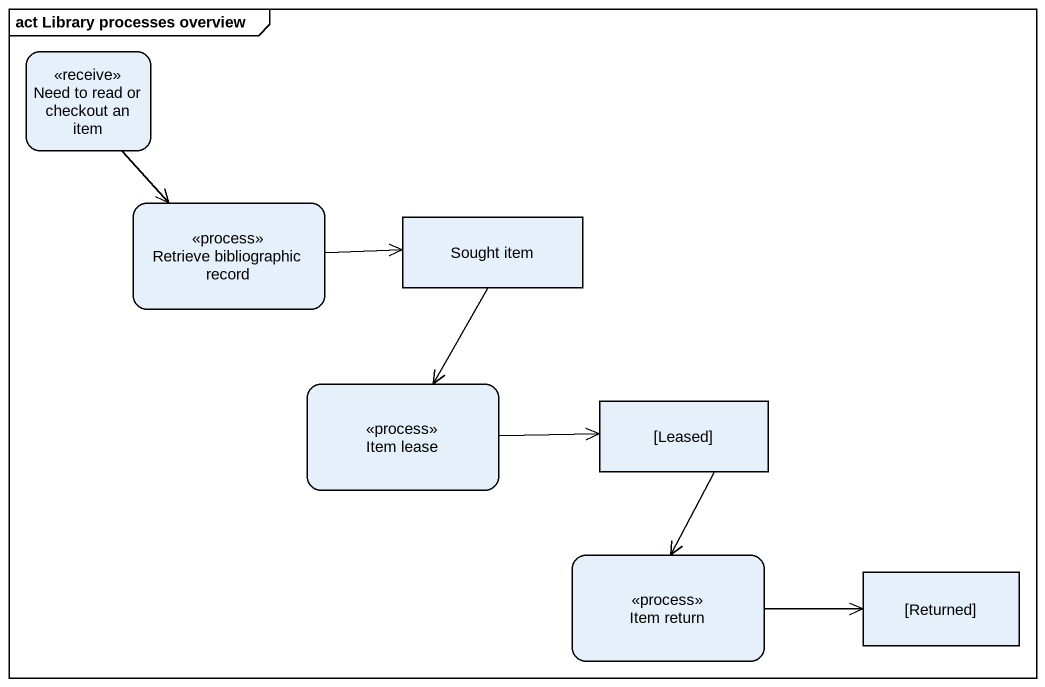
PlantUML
@startuml
mainframe act Library processes overview
hide empty description
state "Need to read or checkout an item" as Need_to_read_or_checkout_an <<receive>>
state "Retrieve bibliographic record" as Retrieve_bibliographic <<process>>
state "Sought item" as Sought_item <<object>>
state "Item lease" as Item_lease <<process>>
state "[Leased]" as Leased <<object>>
state "Item return" as Item_return <<process>>
state "[Returned]" as Returned <<object>>
Need_to_read_or_checkout_an --> Retrieve_bibliographic
Retrieve_bibliographic -right-> Sought_item
Sought_item --> Item_lease
Item_lease -right-> Leased
Leased --> Item_return
Item_return -right-> Returned
@enduml
